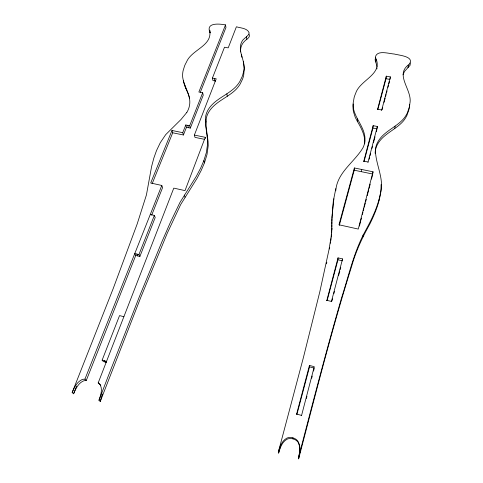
<?xml version="1.0" encoding="UTF-8"?>
<svg xmlns="http://www.w3.org/2000/svg" width="483" height="483" viewBox="0 0 483 483"><rect width="100%" height="100%" fill="white"/><g stroke="black" fill="none" stroke-linecap="round" stroke-linejoin="round"><path stroke-width="0.72" d="M331.797 226.992L331.863 221.975M331.676 232.999L331.839 228.036L331.151 236.592L328.953 249.91L319.782 291.931L303.439 357.42L278.329 452.088L278.606 453.066C280.11 448.001 281.915 442.15 286.793 439.355A8.126 7.891 83 0 1 289.54 438.546L290.518 438.504A10.741 10.415 83.2 0 1 293.078 438.908A10.741 10.415 83.1 0 1 295.481 439.904L296.302 440.466A8.133 7.897 82.3 0 1 298.283 442.621L299.744 446.666M331.827 224.015L331.924 219.071M335.757 190.815C337.098 172.292 354.419 162.318 363.071 147.581A26.402 22.049 -0.3 0 0 364.937 140.644C365.812 128.961 356.321 120.267 353.671 109.556A37.257 30.079 3.2 0 1 353.2 102.849L354.154 97.457A42.788 34.522 3.6 0 1 355.615 93.479C359.678 79.773 384.184 74.243 375.333 57.362C376.692 49.598 388.531 53.649 394.279 54.024C399.363 55.37 414.794 56.426 409.312 64.227C393.856 74.805 412.838 89.965 409.868 103.525A42.269 34.154 1.3 0 1 409.179 107.715L407.296 113.016A36.974 29.88 1.7 0 1 403.408 118.993C395.505 127.844 382.627 131.859 377.247 143.071A27.151 22.586 6 0 0 375.43 150.05C375.526 165.011 384.854 179.072 380.272 194.238C377.525 207.768 371.246 220.248 364.641 232.263C353.749 252.573 348.817 275.449 341.753 297.238C326.321 350.519 312.374 404.211 298.446 457.902L298.609 458.85C315.526 394.363 331.73 329.635 351.733 266.012C355.899 251.178 362.407 237.28 369.918 223.901C375.895 211.651 381.28 198.465 381.087 184.603M243.287 61.57L244.283 68.483L243.692 75.173A39.817 31.419 -11.8 0 1 242.563 79.073L240.184 84.012A34.8 27.507 -11.5 0 1 235.873 89.584C227.505 97.838 215.05 101.617 208.747 112.056A25.351 20.835 -10.6 0 0 206.253 118.54L206.09 126.673L208.088 141.579L208.215 145.649L206.996 154.584L204.46 162.868L201.308 170.203L197.034 178.354L180.684 204.544L167.372 232.969L140.807 297.299L100.247 401.494L98.967 400.268L108.488 375.52L139.822 295.59L162.161 241.186L170.523 222.077L179.954 202.468L196.4 176.186L200.699 168.006L203.862 160.646L206.422 152.332L207.648 143.366L207.521 139.291L205.516 124.336L205.692 116.18A25.472 20.896 -10.6 0 1 208.197 109.677C214.537 99.202 227.046 95.411 235.456 87.133A34.963 27.579 -11.5 0 0 239.791 81.542L242.176 76.586A40.004 31.498 -11.8 0 0 243.311 72.673C247.024 62.283 237.183 52.43 241.446 42.389C242.828 38.278 248.087 37.088 249.222 33.019C247.544 28.086 240.631 28.129 236.398 26.782L228.211 47.871L224.504 47.207L212.423 78.095L212.943 80.57L215.696 81.053M331.887 221.123L332.02 216.251M337.955 259.788L338.022 257.886L342.556 258.93L342.465 260.832L337.955 259.788L327.13 300.571M375.146 153.268L375.182 152.356A27.018 22.514 6.1 0 1 376.988 145.401C382.343 134.232 395.166 130.229 403.027 121.408A36.799 29.795 1.7 0 0 406.897 115.449L408.775 110.166A42.063 34.058 1.3 0 0 409.463 105.988L409.548 104.576M331.99 218.316L333.318 201.049L335.806 188.654M332.117 215.587L333.524 201.477M364.659 143.868A26.275 21.976 -0.3 0 0 364.743 142.974C365.154 135.107 361.169 127.874 357.329 121.299L357.48 118.903M339.308 225.368L354.232 170.209L354.377 167.969L373.021 171.803L372.864 173.288M377.157 128.267L377.344 126.48L373.154 125.671L363.699 161.582M209.821 30.163L210.135 32.88C205.166 22.2 219.548 23.788 225.513 24.899L225.953 27.507L200.288 92.356M377.344 126.48L367.98 162.385M361.344 171.676L361.525 169.436M377 66.63L375.774 61.981L376.009 59.403M390.137 78.801L390.367 76.9L386.303 76.175L377.495 109.611M353.194 103.954L353.067 105.3A37.076 29.988 3.2 0 0 353.538 111.99L355.253 117.315L357.329 121.299M364.116 161.237L372.924 128.055L373.154 125.671M362.884 237.008L363.083 235.01M390.367 76.9L381.636 110.396M331.272 237.195L331.573 234.424M376.873 68.936L377 67.783M377.851 109.49L386.02 78.711L386.303 76.175M379.173 200.059L379.451 197.915M394.756 128.514L395.094 126.123M330.414 243.263L330.62 241.923M330.819 240.582L331.121 238.578M403.057 74.787L404.464 71.49L407.978 67.638L408.364 65.066M333.608 200.916L333.97 198.748M329.448 248.944L329.702 247.495M102.414 393.941L100.247 401.494M326.526 263.815L326.822 262.42M298.446 457.902L299.52 452.656L299.744 446.884M298.609 458.85C299.991 453.271 301.018 446.866 298.12 441.583A8.175 7.945 82.3 0 0 296.133 439.415L295.3 438.866A10.801 10.481 83.2 0 0 292.885 437.858A10.801 10.475 83.3 0 0 290.313 437.435L289.329 437.483A8.169 7.939 83.1 0 0 286.564 438.298C281.655 441.112 279.838 446.992 278.329 452.088M373.021 171.803L358.277 229.069L338.988 224.788L354.377 167.969M359.406 226.038L360.517 221.703M360.892 220.26L361.447 218.093M362.377 214.482L362.938 212.315M363.307 210.872L363.862 208.704M364.236 207.255L365.353 202.926M365.722 201.477L366.277 199.316M367.207 195.7L368.698 189.922M369.066 188.479L370.183 184.144M371.481 179.09L372.598 174.755M301.525 415.621L314.252 366.7L309.446 365.438L296.586 414.16M331.398 301.664L342.556 258.93M306.355 398.463L306.922 396.295M311.662 378.231L312.229 376.064M313.558 371.01L314.125 368.843M331.936 300.963L332.509 298.778M333.85 293.67L334.423 291.478M338.637 275.425L339.784 271.048M340.165 269.586L340.744 267.401M369.127 159.209L369.694 157.041M370.075 155.598L370.642 153.431M371.97 148.372L372.538 146.204M373.486 142.594L375.007 136.81M376.329 131.75L376.903 129.583M382.156 109.55L382.723 107.401M384.039 102.378L385.168 98.079M385.543 96.642L386.11 94.493M386.485 93.056L387.046 90.907M387.988 87.32L388.555 85.171M388.93 83.74L389.491 81.585M326.762 300.68L338.022 257.886M296.906 414.45L309.537 366.863L309.446 365.438M278.606 453.066L280.738 445.133M98.967 400.268C100.591 395.607 102.619 390.204 100.488 385.374A7.873 6.967 -46.8 0 0 98.894 383.405L98.188 382.904L173.783 188.122L185.019 190.616L205.269 137.317L194.371 135.077L216.209 78.814L212.423 78.095M106.435 362.365L103.362 361.568L102.13 360.155L119.555 315.586L123.871 316.721M139.895 256.455L138.929 254.583L134.769 253.569L135.747 255.447L139.895 256.455L155.212 217.465L154.349 215.442L150.273 214.5M190.32 128.098L189.674 125.767L185.798 124.982L186.456 127.307L190.32 128.098L203.246 95.181L202.679 92.754L198.875 92.024L225.513 24.899M138.929 254.583L154.349 215.442M189.674 125.767L202.679 92.754M135.747 255.447L86.276 380.465L85.364 380.507A7.819 6.877 -46.6 0 0 82.738 381.262C77.968 383.792 75.608 389.05 73.597 393.79L72.172 392.534C74.201 387.771 76.586 382.482 81.379 379.94A7.867 6.913 -46.4 0 1 84.018 379.185L84.936 379.143L161.793 185.46L150.708 182.997L171.978 130.47L182.737 132.686L183.419 134.992L172.709 132.783L171.978 130.47M182.737 132.686L185.798 124.982M151.698 215.146L162.602 187.585L161.793 185.46M183.419 134.992L186.456 127.307M73.597 393.79L76.646 386.134M72.172 392.534L113.119 288.78L137.136 224.094L146.434 194.909L151.608 166.46L153.884 157.965L156.51 150.593L160.308 142.66L165.675 134.672L181.089 119.404L186.824 112.412M152.133 183.733L172.709 132.783M375.545 57.604L375.104 59.94L375.774 61.981M407.978 67.638L410.133 65.205L410.236 62.971M240.619 51.922C240.16 47.902 241.766 43.802 244.724 41.061C246.475 39.226 250.713 37.426 249.162 34.293M386.02 78.711L390.059 79.435M377.531 109.2L381.679 109.979M372.924 128.055L377.09 128.858M363.729 161.135L368.016 162.004M204.4 139.315L194.993 137.377L194.371 135.077M354.232 170.209L372.785 174.037M102.13 360.155L106.544 361.375M326.756 300.305L331.392 301.434M309.537 366.863L314.318 368.118M296.556 414.016L301.489 415.41M84.936 379.143L86.276 380.465M98.188 382.904L100.162 384.716A7.831 6.931 -47 0 1 100.778 385.289M104.358 360.704L105.578 362.117M136.87 254.028L137.842 255.899M209.622 30.29C212.9 45.951 191.455 49.556 186.444 62.144A40.198 31.836 -10.5 0 0 184.597 65.857L183.057 70.88A35.042 27.718 -10.9 0 0 182.683 77.123C183.872 86.934 191.715 95.616 189.402 105.964A25.068 20.075 -15.6 0 1 186.824 112.412M183.468 80.824C184.289 87.061 188.304 92.259 189.559 98.387M184.313 195.096L185.019 197.197M187.748 125.332L188.406 127.657M203.862 160.646L204.46 162.868M185.098 85.793L185.744 88.232M205.269 137.317L205.559 138.464M207.165 136.719L207.732 139.019M205.36 119.639L205.933 121.994M214.331 78.415L214.838 80.884M226.853 93.811L227.312 96.244M292.885 437.846L293.078 438.902M241.554 54.784L241.935 57.326M246.451 36.732L246.807 39.322M331.833 224.963L331.803 230.053"/></g></svg>
